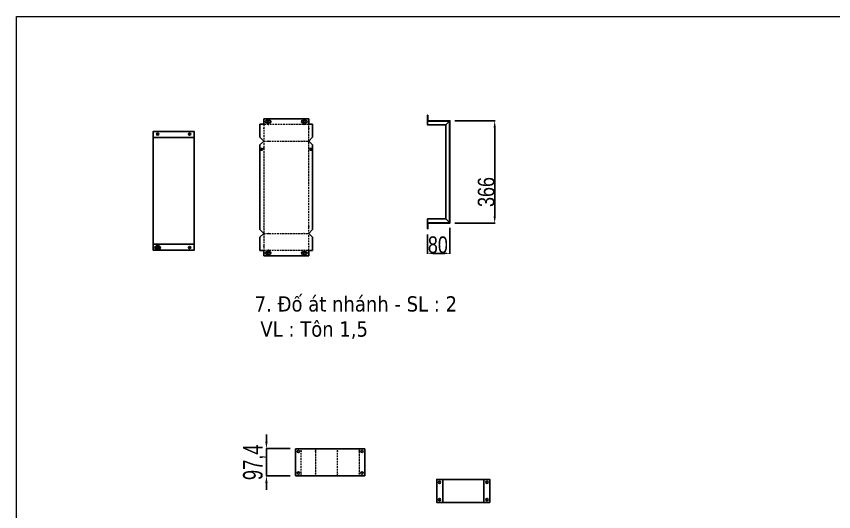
# Model space of a CAD drawing. Header units: inches. Extents: x 21 to 136330, y 8 to 58290.
# Drawn here: x 14211 to 17136, y 28434 to 30206 of the extents above; entities that cross this region are included whole.
import ezdxf
from ezdxf.enums import TextEntityAlignment as Align

# ---------------------------------------------------------------- set-up
doc = ezdxf.new("R2010")
doc.units = ezdxf.units.IN
doc.header["$MEASUREMENT"] = 0
doc.linetypes.add('HIDDEN', pattern=[9.525, 6.35, -3.175])
doc.layers.add('0 TĂNG CỨNG', color=7, linetype='Continuous', lineweight=15)
doc.layers.add('@.0.DM. NÉT ĐỨT', color=8, linetype='HIDDEN', lineweight=9)
for name, color, linetype in [('@.0.DM. NÉT CHÍNH', 7, 'Continuous'), ('@.DM. ĐIỂM DẤU', 1, 'Continuous'), ('CNC', 7, 'Continuous')]:
    doc.layers.add(name, color=color, linetype=linetype)
doc.layers.add('@.DM. KÍCH THƯỚC', color=8, linetype='Continuous', transparency=0.2)
doc.layers.add('@.DM. KÍCH THƯỚC @ 1', color=8, linetype='Continuous', transparency=0.2)
doc.styles.add('ARIAL', font='arial.ttf')
doc.styles.add('DIM KT', font='roman.shx', dxfattribs={"width": 0.7})
doc.styles.add('Note Text (ISO)', font='tahoma.ttf')
doc.styles.add('roman', font='roman.shx', dxfattribs={"width": 0.8})
doc.styles.add('Tahoma (Input Text)', font='tahoma.ttf')
doc.dimstyles.new('Kích thước Duy Mạnh', dxfattribs={"dimtxt": 30, "dimasz": 25, "dimexe": 1.25, "dimexo": 20, "dimtad": 1, "dimdec": 1, "dimtxsty": 'roman', "dimcen": 2.5, "dimclrd": 8, "dimclre": 8, "dimclrt": 2, "dimadec": 0, "dimazin": 0, "dimtfac": 1, "dimtdec": 1, "dimtix": 1, "dimtmove": 0, "dimatfit": 3, "dimfxl": 1, "dimtfillclr": 1, "dimarcsym": 0})

# ---------------------------------------------------------------- blocks, each defined once
blk = doc.blocks.new('*D589')
at = {"layer": '@.DM. KÍCH THƯỚC', "lineweight": -2, "transparency": 16777216}
for p, q in [((15106.1, 28684.7), (15106.1, 28709.7)), ((15106.1, 28659.7), (15106.1, 28562.2)), ((15106.1, 28537.2), (15106.1, 28512.2))]:
    blk.add_line(p, q, dxfattribs=at)
at = {"layer": '@.DM. KÍCH THƯỚC', "color": 8, "lineweight": -2, "transparency": 16777216}
for p, q in [((15190.7, 28659.7), (15104.9, 28659.7)), ((15190.7, 28562.2), (15104.9, 28562.2))]:
    blk.add_line(p, q, dxfattribs=at)
at = {"layer": '@.DM. KÍCH THƯỚC', "transparency": 16777216}
for points in [[(15102, 28684.7), (15110.3, 28684.7), (15106.1, 28659.7)], [(15102, 28537.2), (15110.3, 28537.2), (15106.1, 28562.2)]]:
    blk.add_solid(points, dxfattribs=at)
at = {"layer": 'Defpoints', "color": 0, "transparency": 16777216}
for p in [(15210.7, 28659.7), (15106.1, 28562.2), (15210.7, 28562.2)]:
    blk.add_point(p, dxfattribs=at)
at = {"layer": '@.DM. KÍCH THƯỚC', "color": 2, "transparency": 16777216, "insert": (15063.8, 28610.9), "char_height": 70, "attachment_point": 5, "rotation": 90, "style": 'DIM KT'}
blk.add_mtext('97,4', dxfattribs=at)
blk = doc.blocks.new('*D590')
at = {"layer": '@.DM. KÍCH THƯỚC', "color": 8, "lineweight": -2, "transparency": 16777216}
for p, q in [((15779.8, 29832.5), (15924.2, 29832.5)), ((15779.8, 29466.1), (15924.2, 29466.1))]:
    blk.add_line(p, q, dxfattribs=at)
at = {"layer": '@.DM. KÍCH THƯỚC', "lineweight": -2, "transparency": 16777216}
blk.add_line((15923, 29807.5), (15923, 29491.1), dxfattribs=at)
at = {"layer": '@.DM. KÍCH THƯỚC', "transparency": 16777216}
for points in [[(15918.8, 29807.5), (15927.1, 29807.5), (15923, 29832.5)], [(15918.8, 29491.1), (15927.1, 29491.1), (15923, 29466.1)]]:
    blk.add_solid(points, dxfattribs=at)
at = {"layer": 'Defpoints', "color": 0, "transparency": 16777216}
for p in [(15759.8, 29832.5), (15759.8, 29466.1), (15923, 29466.1)]:
    blk.add_point(p, dxfattribs=at)
at = {"layer": '@.DM. KÍCH THƯỚC', "color": 2, "transparency": 16777216, "insert": (15862.3, 29524), "char_height": 60, "attachment_point": 1, "rotation": 90, "style": 'roman'}
blk.add_mtext('366', dxfattribs=at)
blk = doc.blocks.new('*D599')
at = {"layer": '@.DM. KÍCH THƯỚC', "color": 8, "lineweight": -2, "transparency": 16777216}
for p, q in [((15682.8, 29426.1), (15682.8, 29357)), ((15762.8, 29449.1), (15762.8, 29357))]:
    blk.add_line(p, q, dxfattribs=at)
at = {"layer": '@.DM. KÍCH THƯỚC', "lineweight": -2, "transparency": 16777216}
blk.add_line((15737.8, 29358.2), (15707.8, 29358.2), dxfattribs=at)
at = {"layer": '@.DM. KÍCH THƯỚC', "transparency": 16777216}
for points in [[(15707.8, 29362.4), (15707.8, 29354), (15682.8, 29358.2)], [(15737.8, 29362.4), (15737.8, 29354), (15762.8, 29358.2)]]:
    blk.add_solid(points, dxfattribs=at)
at = {"layer": 'Defpoints', "color": 0, "transparency": 16777216}
for p in [(15762.8, 29469.1), (15682.8, 29446.1), (15682.8, 29358.2)]:
    blk.add_point(p, dxfattribs=at)
at = {"layer": '@.DM. KÍCH THƯỚC', "color": 2, "transparency": 16777216, "insert": (15683.9, 29418.8), "char_height": 60, "attachment_point": 1, "style": 'roman'}
blk.add_mtext('80', dxfattribs=at)
blk = doc.blocks.new('*U64')
at = {"layer": '@.0.DM. NÉT CHÍNH'}
for p, q in [((-176.2, 162.8), (-176.2, 181.7)), ((-176.2, 181.7), (-15, 181.7)), ((-15, 162.8), (-15, 181.7)), ((-189.9, 162.8), (-189.9, 115.2)), ((-177.5, 162.8), (-189.9, 162.8)), ((-176.2, 162.8), (-176.2, 161.5)), ((-15, 162.8), (-15, 161.5)), ((-1.3, 162.8), (-13.7, 162.8)), ((-1.3, 115.2), (-1.3, 162.8)), ((-189.9, 115.2), (-176.2, 101.5)), ((-176.2, 101.5), (-189.9, 87.8)), ((-189.9, -215), (-189.9, 87.8)), ((-15, 101.5), (-1.3, 115.2)), ((-1.3, 87.8), (-15, 101.5)), ((-1.3, 87.8), (-1.3, -215)), ((-176.2, -228.7), (-189.9, -215)), ((-189.9, -242.4), (-176.2, -228.7)), ((-1.3, -215), (-15, -228.7)), ((-15, -228.7), (-1.3, -242.4)), ((-189.9, -290), (-189.9, -242.4)), ((-1.3, -242.4), (-1.3, -290)), ((-177.5, -290), (-189.9, -290)), ((-176.2, -290), (-176.2, -288.7)), ((-176.2, -290), (-176.2, -308.9)), ((-15, -290), (-15, -288.7)), ((-15, -290), (-15, -308.9)), ((-1.3, -290), (-13.7, -290)), ((-176.2, -308.9), (-15, -308.9))]:
    blk.add_line(p, q, dxfattribs=at)
for centre, radius in [((-160.2, 171.7), 4), ((-31, 171.7), 4), ((-183.9, 72.2), 3.5), ((-183.9, 72.2), 3.5), ((-7.3, 72.2), 3.5), ((-7.3, 72.2), 3.5), ((-160.2, -298.9), 4), ((-31, -298.9), 4)]:
    blk.add_circle(centre, radius, dxfattribs=at)
for centre, start, end in [((-176.2, 162.8), 180, 270.0018), ((-15, 162.8), 269.9982, 0), ((-176.2, -290), 89.9982, 180), ((-15, -290), 0, 90.0018)]:
    blk.add_arc(centre, 1.3, start, end, dxfattribs=at)
at = {"layer": '@.0.DM. NÉT ĐỨT'}
for p, q in [((-176.2, 101.5), (-15, 101.5)), ((-176.2, -228.7), (-15, -228.7))]:
    blk.add_line(p, q, dxfattribs=at)
blk.add_lwpolyline([(-15, 161.5), (-176.2, 161.5), (-176.2, -288.7), (-15, -288.7)], close=True, dxfattribs=at)
at = {"layer": '@.DM. ĐIỂM DẤU'}
for p, q in [((-176.2, 147.7), (-176.2, 145.7)), ((-160.1, 161.5), (-158.1, 161.5)), ((-31.1, 161.5), (-33.1, 161.5)), ((-15, 147.7), (-15, 145.7)), ((-159.5, 101.5), (-157.5, 101.5)), ((-31.7, 101.5), (-33.7, 101.5)), ((-176.2, 78.6), (-176.2, 76.6)), ((-15, 78.6), (-15, 76.6)), ((-176.2, -205.8), (-176.2, -203.8)), ((-15, -205.8), (-15, -203.8)), ((-159.5, -228.7), (-157.5, -228.7)), ((-31.7, -228.7), (-33.7, -228.7)), ((-176.2, -274.9), (-176.2, -272.9)), ((-160.1, -288.7), (-158.1, -288.7)), ((-31.1, -288.7), (-33.1, -288.7)), ((-15, -274.9), (-15, -272.9))]:
    blk.add_line(p, q, dxfattribs=at)
blk = doc.blocks.new('*U66')
at = {"color": 1}
for p, q in [((-50.9, 89.1), (-50.9, 87.1)), ((0, 89.1), (0, 87.1)), ((78.8, 89.1), (78.8, 87.1)), ((156.2, 89.1), (156.2, 87.1)), ((-50.9, 8.3), (-50.9, 10.3)), ((0, 8.3), (0, 10.3)), ((78.8, 8.3), (78.8, 10.3)), ((156.2, 8.3), (156.2, 10.3))]:
    blk.add_line(p, q, dxfattribs=at)
at = {"layer": '@.0.DM. NÉT CHÍNH'}
for p, q in [((-71.1, 97.4), (176.4, 97.4)), ((-71.1, 97.4), (-71.1, 0)), ((176.4, 0), (176.4, 97.4)), ((-71.1, 0), (176.4, 0))]:
    blk.add_line(p, q, dxfattribs=at)
for centre in [(-61.1, 87.4), (166.4, 87.4), (-61.1, 10), (166.4, 10)]:
    blk.add_circle(centre, 4, dxfattribs=at)
at = {"layer": '@.0.DM. NÉT ĐỨT'}
for p, q in [((-50.9, 0), (-50.9, 97.4)), ((0, 97.4), (0, 0)), ((78.8, 0), (78.8, 97.4)), ((156.2, 97.4), (156.2, 0))]:
    blk.add_line(p, q, dxfattribs=at)
blk = doc.blocks.new('*U68')
blk.add_circle((-11.5, 10), 1.5)
at = {"layer": '@.0.DM. NÉT CHÍNH'}
for p, q in [((-3, 82), (-21.5, 82)), ((-21.5, 82), (-21.5, 0)), ((-3, 82), (0, 82)), ((0, 0), (0, 82)), ((1.5, 82), (0, 82)), ((145.7, 82), (1.5, 82)), ((145.7, 82), (147.2, 82)), ((147.2, 82), (147.2, 0)), ((147.2, 82), (150.2, 82)), ((168.7, 82), (150.2, 82)), ((168.7, 0), (168.7, 82)), ((-21.5, 0), (-3, 0)), ((1.5, 0), (145.7, 0)), ((145.7, 0), (147.2, 0)), ((150.2, 0), (147.2, 0)), ((150.2, 0), (168.7, 0))]:
    blk.add_line(p, q, dxfattribs=at)
at = {"layer": '@.0.DM. NÉT CHÍNH', "color": 8}
for p, q in [((0, 82), (0, 0)), ((147.2, 0), (147.2, 82))]:
    blk.add_line(p, q, dxfattribs=at)
at = {"layer": '@.0.DM. NÉT CHÍNH'}
for points in [[(168.7, 0), (168.7, 82), (-21.5, 82), (-21.5, 0)], [(147.2, 0), (147.2, 82), (0, 82), (0, 0)]]:
    blk.add_lwpolyline(points, close=True, dxfattribs=at)
for centre in [(-11.5, 72), (158.7, 72), (-11.5, 10), (158.7, 10)]:
    blk.add_circle(centre, 4, dxfattribs=at)
blk = doc.blocks.new('*U70')
for centre in [(15.8, 393.7), (130.1, 393.7), (15.8, -11.5), (130.1, -11.5)]:
    blk.add_circle(centre, 1.5)
at = {"layer": '@.0.DM. NÉT CHÍNH'}
for points in [[(0, 382.2), (0, 403.7), (145.9, 403.7), (145.9, 382.2)], [(145.9, 0), (145.9, -21.5), (0, -21.5), (0, 0)]]:
    blk.add_lwpolyline(points, dxfattribs=at)
for points in [[(145.9, 382.2), (0, 382.2), (0, 0), (145.9, 0)], [(145.9, 0), (0, 0), (0, 382.2), (145.9, 382.2)]]:
    blk.add_lwpolyline(points, close=True, dxfattribs=at)
for centre in [(15.8, 393.7), (130.1, 393.7), (15.8, -11.5), (130.1, -11.5)]:
    blk.add_circle(centre, 4, dxfattribs=at)
blk = doc.blocks.new('KHUNG KT1')
at = {"color": 7}
blk.add_lwpolyline([(0, 0), (7128, 0), (7128, -5040), (0, -5040)], close=True, dxfattribs=at)
at = {"color": 1, "style": 'Tahoma (Input Text)', "flags": 8}
for tag, p in [('#03', (1514.7, -4846.3)), ('#01', (328.9, -4851.1)), ('#05', (2819, -4851.1)), ('#07', (4424, -4851.1)), ('#09', (5172.9, -4851.1)), ('#02', (189.8, -4995.1)), ('#04', (1755.3, -4995.1)), ('#06', (2727.8, -4995.1)), ('#08', (4382.7, -4995.1)), ('#10', (5172.9, -4995.1))]:
    blk.add_attdef(tag, p, '', height=60, dxfattribs=at)
blk.add_attdef('#11', text='', height=60, dxfattribs=at).set_placement((6996, -4961.6), align=Align.CENTER)
at = {"layer": '0 TĂNG CỨNG', "color": 1, "style": 'ARIAL'}
blk.add_attdef('#12', (852.8, -4987.6), '', height=60, dxfattribs=at)

msp = doc.modelspace()

# ---------------------------------------------------------------- linework, layer by layer
at = {"layer": '@.0.DM. NÉT CHÍNH'}
msp.add_lwpolyline([(15684.2726, 29852.5253), (15684.2726, 29832.5253), (15762.7726, 29832.5253), (15762.7726, 29466.1465), (15684.2726, 29466.1465), (15684.2726, 29446.1465), (15682.7726, 29446.1465), (15682.7726, 29467.6465), (15761.2726, 29467.6465), (15761.2726, 29831.0253), (15682.7726, 29831.0253), (15682.7726, 29852.5253)], close=True, dxfattribs=at)
msp.add_lwpolyline([(15682.7726, 29467.7217), (15682.7726, 29481.1465), (15747.7019, 29481.1465), (15759.7019, 29469.1465), (15759.7726, 29469.2172), (15747.7726, 29481.2172), (15747.7726, 29817.4546), (15759.7726, 29829.4546), (15759.7019, 29829.5253), (15747.7019, 29817.5253), (15682.7726, 29817.5253), (15682.7726, 29830.8259)], dxfattribs=at)
at = {"layer": 'CNC', "color": 2, "lineweight": -3}
for points in [[(15118.1212, 29833.8307), (15106.6212, 29833.8307, 1), (15106.6212, 29825.3307), (15118.1212, 29825.3307, 1)], [(15247.5142, 29833.8307), (15236.0142, 29833.8307, 1), (15236.0142, 29825.3307), (15247.5142, 29825.3307, 1)], [(14722.6783, 29383.2832), (14711.1783, 29383.2832, 1), (14711.1783, 29374.7832), (14722.6783, 29374.7832, 1)], [(14722.6783, 29383.2832), (14711.1783, 29383.2832, 1), (14711.1783, 29374.7832), (14722.6783, 29374.7832, 1)], [(14712.6783, 29384.7832), (14712.6783, 29373.2832, 1), (14721.1783, 29373.2832), (14721.1783, 29384.7832, 1)], [(14712.6783, 29384.7832), (14712.6783, 29373.2832, 1), (14721.1783, 29373.2832), (14721.1783, 29384.7832, 1)], [(15118.1212, 29363.2778), (15106.6212, 29363.2778, 1), (15106.6212, 29354.7778), (15118.1212, 29354.7778, 1)], [(15247.5142, 29363.2778), (15236.0142, 29363.2778, 1), (15236.0142, 29354.7778), (15247.5142, 29354.7778, 1)]]:
    msp.add_lwpolyline(points, format="xyb", close=True, dxfattribs=at)

# ---------------------------------------------------------------- block references
at = {"layer": '0 TĂNG CỨNG', "color": 1, "xscale": 0.8792977987369557, "yscale": 0.8792977987369557, "zscale": 0.8792977987369557}
msp.add_blockref('KHUNG KT1', (14211.181, 30205.7146), dxfattribs=at)
at = {"layer": '@.0.DM. NÉT CHÍNH'}
for name, p in [('*U64', (15272.5354, 29657.9207)), ('*U70', (14701.1248, 29390.5332)), ('*U66', (15281.7268, 28562.2112)), ('*U68', (15736.8505, 28467.5033))]:
    msp.add_blockref(name, p, dxfattribs=at)

# ---------------------------------------------------------------- texts
at = {"layer": '@.0.DM. NÉT CHÍNH', "color": 1, "insert": (15063.977, 29204.6119), "char_height": 54.599999, "width": 1071.215039, "attachment_point": 1, "line_spacing_factor": 0.987884, "style": 'Note Text (ISO)'}
msp.add_mtext('7. Đố át nhánh - SL : 2\\P VL : Tôn 1,5', dxfattribs=at)

# ---------------------------------------------------------------- dimensions: what is measured, and where the dimension line sits
at = {"layer": '@.DM. KÍCH THƯỚC @ 1', "color": 0}
for base, p1, p2, angle, override, picture, middle in [((15922.9577, 29466.1465), (15759.7726, 29832.5253), (15759.7726, 29466.1465), 90, {"dimscale": 1, "dimtxt": 60, "dimdec": 0, "dimclrd": 256, "dimtdec": 0, "dimtix": 1, "dimtofl": 0, "dimtmove": 0, "dimatfit": 1}, '*D590', (15922.9577, 29584.5253)), ((15682.7726, 29358.2157), (15762.7726, 29469.1465), (15682.7726, 29446.1465), 180, {"dimscale": 1, "dimtxt": 60, "dimdec": 0, "dimclrd": 256, "dimtdec": 0, "dimtix": 1, "dimtofl": 1, "dimtmove": 0, "dimatfit": 1}, '*D599', (15722.7726, 29358.2157))]:
    dim = msp.add_linear_dim(base=base, p1=p1, p2=p2, angle=angle, dimstyle='Kích thước Duy Mạnh', override=override, dxfattribs=at)
    dim.commit()
    dim.dimension.update_dxf_attribs({"geometry": picture, "text_midpoint": middle, "dimtype": 128})
at = {"layer": '@.DM. KÍCH THƯỚC @ 1'}
dim = msp.add_linear_dim(base=(15106.124, 28562.2112), p1=(15210.6666, 28659.6566), p2=(15210.6666, 28562.2112), angle=90, dimstyle='Kích thước Duy Mạnh', override={"dimscale": 1, "dimtxt": 70, "dimtxsty": 'DIM KT', "dimclrd": 256, "dimtix": 1, "dimtofl": 1, "dimtmove": 0, "dimatfit": 3}, dxfattribs=at)
dim.commit()
dim.dimension.update_dxf_attribs({"geometry": '*D589', "text_midpoint": (15063.8324, 28610.9339)})

doc.saveas('drawing.dxf')
